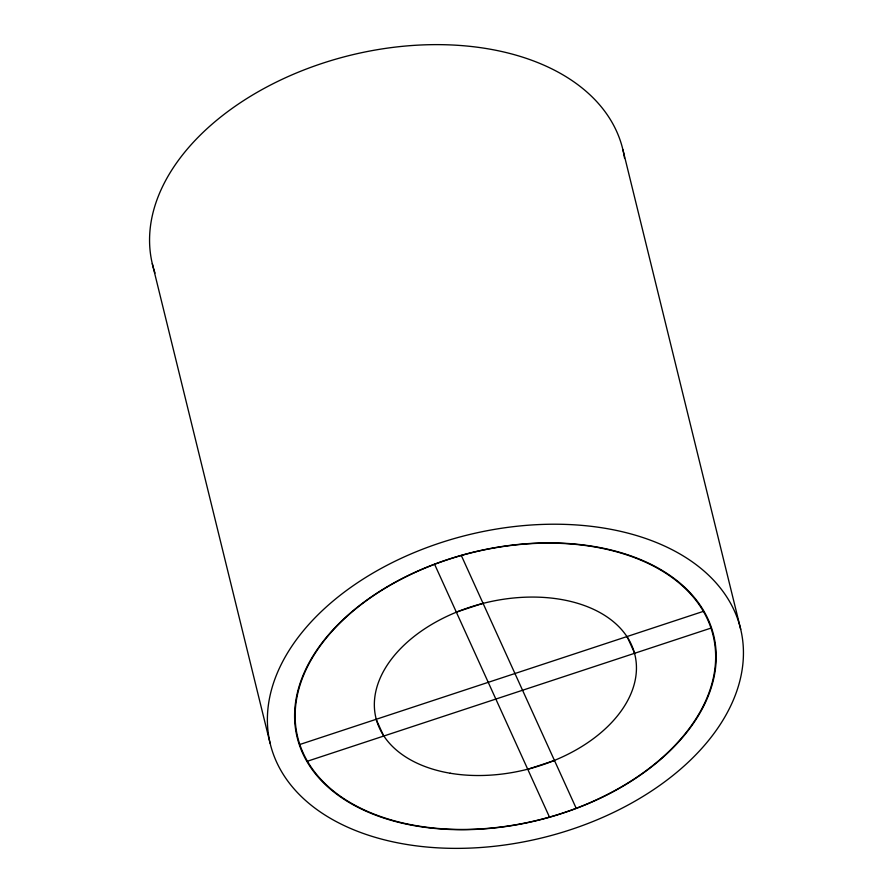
<?xml version="1.0" encoding="UTF-8"?>
<svg xmlns="http://www.w3.org/2000/svg" width="893" height="893" viewBox="0 0 893 893"><rect width="100%" height="100%" fill="white"/><g stroke="black" fill="none" stroke-linecap="round" stroke-linejoin="round"><path stroke-width="1.34" d="M456.323 612.107L483.035 603.288M299.802 744.494L703.394 611.359M307.404 761.227L710.995 628.092M527.763 769.297L554.475 760.49M627.076 636.53L634.677 653.263M461.313 555.491L576.197 808.288M434.601 564.298L549.485 817.106M376.12 719.323L383.722 736.055M622.912 149.745L740.71 629.342A242.103 155.951 -13.8 0 1 418.895 846.184A242.103 155.951 -13.8 0 1 356.597 583.363A242.103 155.951 -13.8 0 1 740.71 629.342M152.29 263.658L270.088 743.255M155.014 273.079A242.103 155.951 -13.8 0 1 350.715 55.187A242.103 155.951 -13.8 0 1 624.531 158.173M302.638 753.179A214.041 137.868 -13.8 0 0 563.025 813.088A214.041 137.868 -13.8 0 0 708.16 619.407A214.041 137.868 -13.8 0 0 447.773 559.509A214.041 137.868 -13.8 0 0 302.638 753.179M428.986 827.532A213.862 137.756 -13.8 0 0 713.25 635.983A213.862 137.756 -13.8 0 0 373.955 595.363A213.862 137.756 -13.8 0 0 428.986 827.532M450.239 773.238A133.291 85.851 -13.8 0 0 635.928 660.217A133.291 85.851 -13.8 0 0 430.024 625.435A133.291 85.851 -13.8 0 0 450.239 773.238"/></g></svg>
